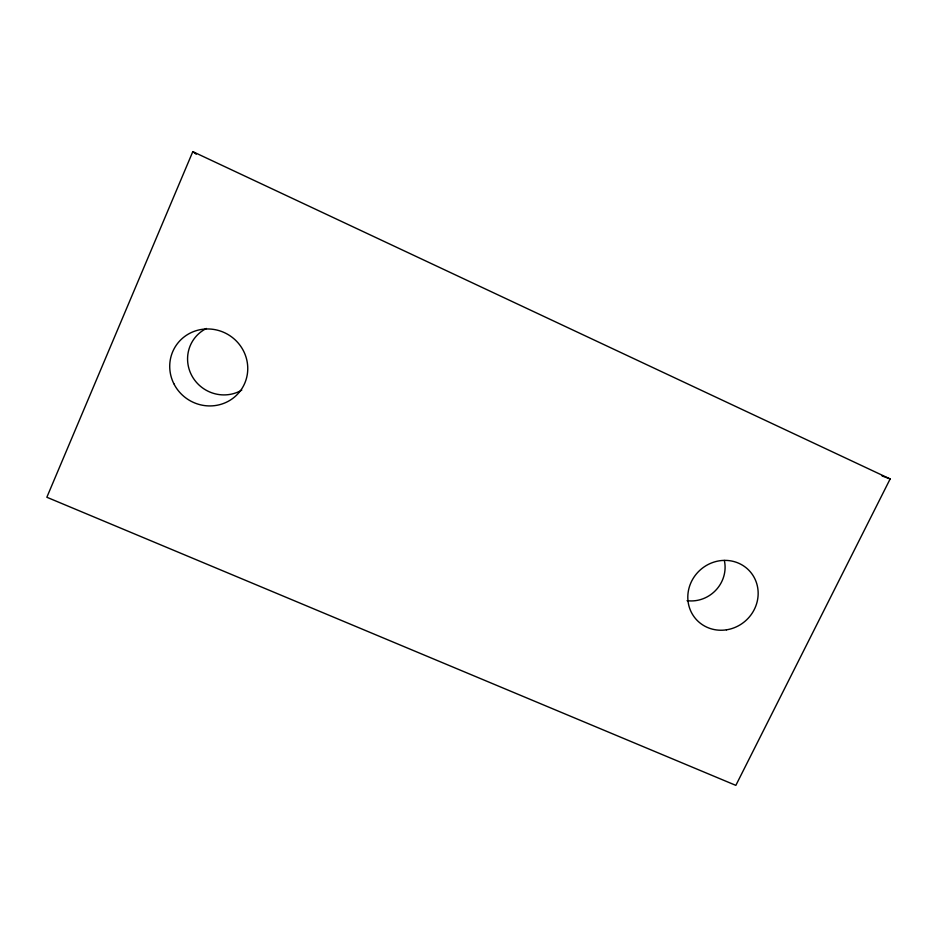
<?xml version="1.0" encoding="UTF-8"?>
<svg xmlns="http://www.w3.org/2000/svg" width="937" height="937" viewBox="0 0 937 937"><rect width="100%" height="100%" fill="white"/><g stroke="black" fill="none" stroke-linecap="round" stroke-linejoin="round"><path stroke-width="1.41" d="M192.811 151.63L46.85 497.254L735.85 785.37L890.15 478.948L192.811 151.63L196.266 154.23M882.068 475.926L890.15 478.948M241.769 390.108A35.77 34.739 33.1 0 1 192.296 376.533A35.77 34.739 33.1 0 1 206.409 328.477M724.348 560.455A32.971 31.366 -41.8 0 1 687.067 600.676M173.825 383.666A39.354 38.148 31.9 0 0 241.289 389.558A39.354 38.148 31.9 0 0 211.118 329.11A39.354 38.148 31.9 0 0 173.825 383.666M726.468 629.828A36.028 34.072 -41.4 0 0 751.556 573.385A36.028 34.072 -41.4 0 0 690.92 582.709A36.028 34.072 -41.4 0 0 726.468 629.828"/></g></svg>
